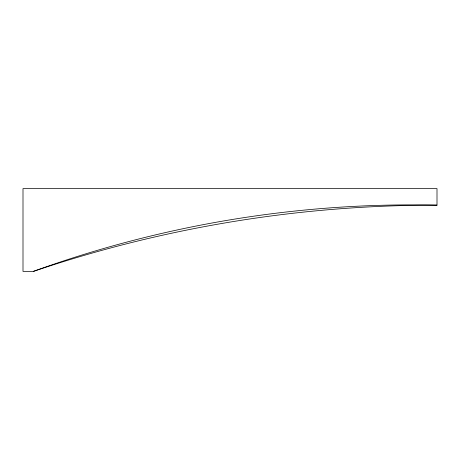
<?xml version="1.0" encoding="UTF-8"?>
<svg xmlns="http://www.w3.org/2000/svg" width="460" height="460" viewBox="0 0 460 460"><rect width="100%" height="100%" fill="white"/><g stroke="black" fill="none" stroke-linecap="round" stroke-linejoin="round"><path stroke-width="0.69" d="M33.35 271.4L23 271.4L23 188.6L437 188.6L437 205.16A1252.413 1252.413 0 0 0 33.35 271.4A1109.807 1109.807 0 0 1 437 205.16"/></g></svg>
